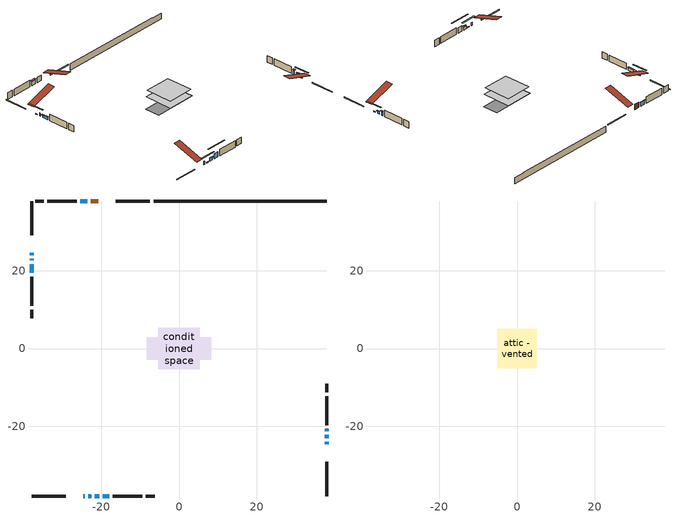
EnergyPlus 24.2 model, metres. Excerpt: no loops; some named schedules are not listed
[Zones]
conditioned space
 floor adiabatic (AdiabaticFloorConstruction): -5.31,-5.31 -5.31,5.31 5.31,5.31 5.31,-5.31 z0.46
 floor foundation (Slab1 construction): -8.26,-2.87 -8.26,2.87 8.26,2.87 8.26,-2.87 z-1.92
 wall outside (RimJoist1 construction): -7.48,37.95 -16.27,37.95 / -37.95,-37.95 -29.16,-37.95 / -37.95,37.95 -37.95,29.16 / 37.95,-37.95 37.95,-29.16 z0.46:0.76
 wall outside (AdiabaticWallConstruction 1): -20.75,37.95 -22.71,37.95 z0.46:2.49
 wall outside (AdiabaticWallConstruction): -24.68,-37.95 -24.28,-37.95 / -37.95,23.04 -37.95,22.64 z0.46:1.68; -23.36,-37.95 -22.64,-37.95 / 37.95,-24.68 37.95,-23.96 / -37.95,24.68 -37.95,23.96 z0.46:0.79; -23.64,37.95 -25.39,37.95 z0.46:2.01; -21.71,-37.95 -20.57,-37.95 z0.46:1.6; 37.95,-23.04 37.95,-22.2 z0.46:1.43; 37.95,-21.27 37.95,-20.71 z0.46:2.04; -37.95,21.71 -37.95,19.43 z0.46:1.4; -19.64,-37.95 -17.91,-37.95 z0.46:2.49
 wall outside (Wall1 construction): -26.32,37.95 -33.88,37.95 / -16.98,-37.95 -9.42,-37.95 / -37.95,18.5 -37.95,10.94 / 37.95,-19.78 37.95,-12.22 z0.46:2.9
 wall outside (Wall2 construction): -34.81,37.95 -37.02,37.95 / -8.5,-37.95 -6.28,-37.95 / -37.95,10.01 -37.95,7.8 / 37.95,-11.29 37.95,-9.08 z0.46:2.9
 wall foundation (FoundationWall1 construction): -6.55,37.95,-1.92 -6.55,37.95,0.46 33.5,37.95,0.46 33.5,37.95,0.3 37.95,37.95,0.3 37.95,37.95,-1.92
 window (WindowConstruction 6): -24.68,-37.95 -24.28,-37.95 z0.46:1.68
 window (WindowConstruction 8): -23.35,-37.95 -22.64,-37.95 z0.46:0.79
 window (WindowConstruction 9): 37.95,-24.68 37.95,-23.97 z0.46:0.79
 window (WindowConstruction 10): -37.95,24.68 -37.95,23.97 z0.46:0.79
 window (WindowConstruction 7): -37.95,23.04 -37.95,22.64 z0.46:1.68
 window (WindowConstruction): -23.64,37.95 -25.39,37.95 z0.46:2.01
 window (WindowConstruction 1): -21.71,-37.95 -20.57,-37.95 z0.46:1.6
 window (WindowConstruction 2): 37.95,-23.04 37.95,-22.2 z0.46:1.43
 window (WindowConstruction 3): 37.95,-21.27 37.95,-20.71 z0.46:2.04
 window (WindowConstruction 4): -37.95,21.71 -37.95,19.43 z0.46:1.4
 window (WindowConstruction 5): -19.64,-37.95 -17.91,-37.95 z0.46:2.49
 door (Door): -20.75,37.95 -22.71,37.95 z0.46:2.49
 ceiling adiabatic (AdiabaticFloorConstruction): 5.31,-5.31 5.31,5.31 -5.31,5.31 -5.31,-5.31 z0.46
attic - vented
 floor to conditioned space (Floor1 construction Reversed): -5.11,-5.11 -5.11,5.11 5.11,5.11 5.11,-5.11 z2.9
 roof outside (Roof1 construction): -19.82,37.95,2.9 -19.82,27.99,6.22 -17.2,27.99,6.22 -17.2,37.95,2.9; -25.61,-37.95,2.9 -25.61,-27.99,6.22 -28.23,-27.99,6.22 -28.23,-37.95,2.9; -37.95,25.61,2.9 -27.99,25.61,6.22 -27.99,28.23,6.22 -37.95,28.23,2.9; 37.95,-25.61,2.9 27.99,-25.61,6.22 27.99,-28.23,6.22 37.95,-28.23,2.9
shading: -20,-37.95 -25.99,-37.95 -25.99,-38.36 -20,-38.36 z3.43; 37.95,-21.33 37.95,-27.32 38.36,-27.32 38.36,-21.33 z3.43; -37.95,21.33 -37.95,27.32 -38.36,27.32 -38.36,21.33 z3.43; -25.59,37.95 -23.44,37.95 -23.44,38.36 -25.59,38.36 z2.21; -20.37,-37.95 -21.91,-37.95 -21.91,-38.36 -20.37,-38.36 z1.8; 37.95,-22 37.95,-23.24 38.36,-23.24 38.36,-22 z1.63; 37.95,-20.51 37.95,-21.47 38.36,-21.47 38.36,-20.51 z2.24; -37.95,19.23 -37.95,21.91 -38.36,21.91 -38.36,19.23 z1.6; -14.86,-37.95 -22.69,-37.95 -22.69,-38.25 -14.86,-38.25 z5.54
[Building]
Building 1: Terrain=Suburbs
[Site:Location]
London AP_ON: Latitude {deg}=43.03; Longitude {deg}=-81.15; Time Zone {hr}=-5; Elevation {m}=278; Keep Site Location Information=Yes
[Site:GroundTemperature:Shallow]
3.98693, 1.93205, 1.76749, 2.74264, 6.6573, 10.5537, 13.9317, 16.0716, 16.2534, 14.513, 11.2211, 7.44421
[Site:WaterMainsTemperature]
Calculation Method=Schedule; Temperature Schedule=mains temperature schedule
[Material] Roughness=Rough; Thermal Absorptance=0.9
Name | Thickness {m} | Conductivity {W/m-K} | Density {kg/m3} | Specific Heat {J/kg-K} | Solar Absorptance | Visible Absorptance
asphalt or fiberglass shingles | 0.00635 | 0.162714 | 1121.4 | 1465.45 | 0.4 | 0.4
ceiling loosefill ins | 0.169333 | 0.0480833 | 16.02 | 1046.75 | 0.7 | 0.7
ceiling stud and cavity | 0.1397 | 0.100047 | 65.682 | 1177.47 | 0.7 | 0.7
concrete 4.0 in. | 0.1016 | 1.803125 | 2242.8 | 837.4 | 0.7 | 0.7
concrete 8.0 in. | 0.2032 | 1.803125 | 2242.8 | 837.4 | 0.7 | 0.7
door material | 0.04445 | 0.053851 | 512.64 | 1214.23 | 0.7 | 0.7
exterior vertical ins | 0.0460229 | 0.029427 | 32.04 | 1214.23 | 0.7 | 0.7
floor covering | 0.0127 | 0.0433444 | 54.468 | 1339.84 | 0.6 | 0.6
floor rigid ins; wall rigid ins | 0.512978 | 0.029427 | 32.04 | 1214.23 | 0.7 | 0.7
floor stud and cavity | 0.1397 | 1.75129 | 37.0049 | 1207.88 | 0.7 | 0.7
furniture material conditioned space 1 | 0.1524 | 0.115458 | 640.8 | 1214.23 | 0.6 | 0.6
gypsum board | 0.0127 | 0.160291 | 801 | 837.4 | 0.6 | 0.6
gypsum board 1 | 0.0127 | 0.160291 | 801 | 837.4 | 0.7 | 0.7
osb sheathing 0.5 in. | 0.0127 | 0.115458 | 512.64 | 1214.23 | 0.7 | 0.7
osb sheathing 0.75 in. | 0.01905 | 0.115458 | 512.64 | 1214.23 | 0.7 | 0.7
osb sheathing 2.0 in. | 0.0508 | 0.115458 | 512.64 | 1214.23 | 0.7 | 0.7
rim joist rigid ins | 0.051816 | 0.029427 | 32.04 | 1214.23 | 0.7 | 0.7
rim joist stud and cavity | 0.0508 | 0.275866 | 125.044 | 1163.47 | 0.6 | 0.6
wall stud and cavity | 0.1397 | 0.0820459 | 139.0536 | 1170.24 | 0.7 | 0.7
wall stud and cavity 1 | 0.1397 | 0.112537 | 139.0536 | 1170.24 | 0.7 | 0.7
wall stud and cavity 2 | 0.0889 | 0.380278 | 52.3479 | 1209.89 | 0.7 | 0.7
wall stud and cavity 3 | 0.0889 | 0.391764 | 83.0341 | 1211.67 | 0.7 | 0.7
wood siding | 0.0254 | 0.102417 | 544.68 | 1172.36 | 0.4 | 0.4
wood siding 1; wood siding 2; wood siding 3 | 0.0254 | 0.102417 | 544.68 | 1172.36 | 0.7 | 0.7
[WindowMaterial:SimpleGlazingSystem]
Name | U-Factor {W/m2-K} | Solar Heat Gain Coefficient
WindowMaterial | 2.907136 | 0.64
WindowMaterial 1 | 2.99401 | 0.55
WindowMaterial 2 | 3.02183 | 0.51
WindowMaterial 3 | 2.99003 | 0.53
WindowMaterial 4 | 3.000823 | 0.54
WindowMaterial 5 | 2.97868 | 0.59
WindowMaterial 6 | 2.98833 | 0.6
WindowMaterial 7 | 3.06839 | 0.33
[Construction]
AdiabaticFloorConstruction: floor stud and cavity, floor rigid ins, osb sheathing 0.75 in., floor covering
AdiabaticWallConstruction: wood siding 2, wall rigid ins, wall stud and cavity 2, gypsum board
AdiabaticWallConstruction 1: wood siding 3, wall rigid ins, wall stud and cavity 2, gypsum board
Door: door material
Floor1 construction Reversed: gypsum board, ceiling stud and cavity, ceiling loosefill ins
FoundationWall1 construction: concrete 8.0 in., gypsum board 1
furniture construction conditioned space 1: furniture material conditioned space 1
PartitionWallConstruction: gypsum board, wall stud and cavity 3, gypsum board
RimJoist1 construction: wood siding 1, rim joist rigid ins, osb sheathing 2.0 in., rim joist stud and cavity
Roof1 construction: asphalt or fiberglass shingles
Slab1 construction: concrete 4.0 in.
Wall1 construction: wood siding, osb sheathing 0.5 in., wall stud and cavity, gypsum board
Wall2 construction: wood siding, osb sheathing 0.5 in., wall stud and cavity 1, gypsum board
WindowConstruction: WindowMaterial
WindowConstruction 1: WindowMaterial 1
WindowConstruction 10; WindowConstruction 8; WindowConstruction 9: WindowMaterial 7
WindowConstruction 2: WindowMaterial 2
WindowConstruction 3: WindowMaterial 3
WindowConstruction 4: WindowMaterial 4
WindowConstruction 5: WindowMaterial 5
WindowConstruction 6; WindowConstruction 7: WindowMaterial 6
[Zone] Multiplier=1; Part of Total Floor Area=Yes
Name | Volume {m3}
attic - vented | 56.3181
conditioned space | 503
[Space]
Name | Zone | Volume {m3}
attic - vented 1 | attic - vented | 56.3181
conditioned space 1 | conditioned space | 503
[ZoneInfiltration:EffectiveLeakageArea]
infil attic - vented 1: Zone or Space=attic - vented 1; Schedule=Always On Discrete; Effective Air Leakage Area {cm2}=4560.87; Stack Coefficient=0.000230814; Wind Coefficient=1.02648e-05
[ZoneMixing]
whole house fan mix: Zone or Space=attic - vented; Schedule=Always On Continuous; Design Flow Rate Calculation Method=Flow/Zone; Design Flow Rate {m3/s}=0; Source Zone or Space=conditioned space
[SurfaceProperty:ExposedFoundationPerimeter]
Slab1: Exposed Perimeter Calculation Method=TotalExposedPerimeter; Total Exposed Perimeter {m}=44.5
[InternalMass] Zone or ZoneList=conditioned space; Space or SpaceList=conditioned space 1
Name | Construction | Surface Area {m2}
furniture mass conditioned space 1 | furniture construction conditioned space 1 | 83.0401
partition wall mass | PartitionWallConstruction | 207.6
[Lights]
interior lighting: Zone or ZoneList or Space or SpaceList=conditioned space 1; Schedule=interior lighting schedule; Design Level Calculation Method=LightingLevel; Lighting Level {W}=343.2; Return Air Fraction=0; Fraction Radiant=0.6; Fraction Visible=0.2; Fraction Replaceable=1
[People]
occupants: Zone or ZoneList or Space or SpaceList=conditioned space 1; Number of People Schedule=occupants schedule; Number of People Calculation Method=People; Number of People=3; Fraction Radiant=0.314171; Sensible Heat Fraction=0.56303; Activity Level Schedule=occupants activity schedule; Carbon Dioxide Generation Rate {m3/s-W}=0; Enable ASHRAE 55 Comfort Warnings=No; Mean Radiant Temperature Calculation Type=EnclosureAveraged
[ElectricEquipment] Zone or ZoneList or Space or SpaceList=conditioned space 1; Design Level Calculation Method=EquipmentLevel
Name | Schedule | Design Level {W} | Fraction Latent | Fraction Radiant | Fraction Lost
clothes dryer | clothes dryer schedule | 140.772 | 0.015 | 0.081 | 0.85
clothes washer | clothes washer schedule | 32.1985 | 0.03 | 0.162 | 0.7
cooking range | cooking range schedule | 215.147 | 0.08 | 0.432 | 0.2
dishwasher | dishwasher schedule | 66.8632 | 0.3 | 0.18 | 0.4
fridge | fridge schedule | 72.9452 | 0 | 0.6 | 0
mech vent house fan | mech vent house fan schedule | 6.275 | 0 | 0 | 1
mech vent house fan cfis | mech vent house fan cfis schedule | 0 | 0 | 0 | 0
misc plug loads | misc plug loads schedule | 494.7 | 0.045 | 0.513 | 0.1
whole house fan | Always On Discrete | 0 | 0 | 0 | 1
[OtherEquipment] Zone or ZoneList or Space or SpaceList=conditioned space 1; Design Level Calculation Method=EquipmentLevel
Name | Fuel Type | Schedule | Design Level {W} | Fraction Latent | Fraction Radiant | Fraction Lost
clothes dryer 1 | Electricity | clothes dryer schedule | 0 | 0.015 | 0.081 | 0.85
cooking range 1 | Electricity | cooking range schedule | 0 | 0.08 | 0.432 | 0.2
general water use latent | None | general water use schedule | 62.594 | 1 | 0 | 0
general water use sensible | None | general water use schedule | -61.6891 | 0 | 0.6 | 0
mech vent house fan latent load | None | Always On Discrete | 0 | 1 | 0 | 0
mech vent house fan sensible load | None | Always On Discrete | 0 | 0 | 0 | 0
water heater energy adjustment1 | NaturalGas | Always On Discrete | 0.01 | 0 | 0 | 1
[ZoneInfiltration:DesignFlowRate] Zone or ZoneList or Space or SpaceList=conditioned space 1; Schedule=Always On Discrete; Design Flow Rate Calculation Method=Flow/Zone; Design Flow Rate {m3/s}=0
infil flow; natural vent flow; whole house fan flow
[AvailabilityManager:Scheduled]
central ac and furnace airloop Availability Manager: Schedule=Always On Discrete
[Foundation:Kiva]
Foundation Kiva 1: Initial Indoor Air Temperature {C}=18; Wall Height Above Grade {m}=0.460004; Wall Depth Below Slab {m}=0.2032; Custom Block Material Name 1=exterior vertical ins; Custom Block Depth 1 {m}=2.38; Custom Block X Position 1 {m}=0.2159; Custom Block Z Position 1 {m}=0
[Foundation:Kiva:Settings]
Soil Conductivity {W/m-K}=0.849921; Soil Density {kg/m3}=1842.3; Soil Specific Heat {J/kg-K}=418.7; Ground Solar Absorptivity=0.9; Ground Thermal Absorptivity=0.9; Ground Surface Roughness {m}=0.03; Far-Field Width {m}=40; Deep-Ground Boundary Condition=ZeroFlux; Deep-Ground Depth {m}=40; Minimum Cell Dimension {m}=0.2; Maximum Cell Growth Coefficient=3; Simulation Timestep=Timestep
[Exterior:Lights]
exterior lighting: Schedule=exterior lighting schedule; Design Level {W}=75.6
[EnergyManagementSystem:GlobalVariable]
central_ac_and_furnace_airloop_Fan_RTF
infil_program_Qfan
infil_program_Qinf
natural_vent_program_Qnv
natural_vent_program_Qwhf
[EnergyManagementSystem:Sensor]
Name | Output:Variable or Output:Meter Index Key | Output:Variable or Output:Meter
airflow_gain | infil flow | Infiltration Sensible Heat Gain Energy
airflow_gain_1 | natural vent flow | Infiltration Sensible Heat Gain Energy
airflow_gain_2 | whole house fan flow | Infiltration Sensible Heat Gain Energy
airflow_loss | infil flow | Infiltration Sensible Heat Loss Energy
airflow_loss_1 | natural vent flow | Infiltration Sensible Heat Loss Energy
airflow_loss_2 | whole house fan flow | Infiltration Sensible Heat Loss Energy
clg_load_cond |  | Cooling:EnergyTransfer:Zone:CONDITIONED SPACE
clg_sp_s; clg_sp_s_1 | cooling setpoint | Schedule Value
clothes_dryer_exhaust_0_sch_s | clothes dryer exhaust 0 schedule | Schedule Value
cool_season | cooling season schedule | Schedule Value
htg_load_cond |  | Heating:EnergyTransfer:Zone:CONDITIONED SPACE
htg_sp_s; htg_sp_s_1 | heating setpoint | Schedule Value
ig_ee_conv | clothes dryer | Electric Equipment Convective Heating Energy
ig_ee_conv_2 | cooking range | Electric Equipment Convective Heating Energy
ig_ee_conv_4 | fridge | Electric Equipment Convective Heating Energy
ig_ee_conv_5 | misc plug loads | Electric Equipment Convective Heating Energy
ig_ee_conv_6 | whole house fan | Electric Equipment Convective Heating Energy
ig_ee_rad | clothes dryer | Electric Equipment Radiant Heating Energy
ig_ee_rad_2 | cooking range | Electric Equipment Radiant Heating Energy
ig_ee_rad_4 | fridge | Electric Equipment Radiant Heating Energy
ig_ee_rad_5 | misc plug loads | Electric Equipment Radiant Heating Energy
ig_ee_rad_6 | whole house fan | Electric Equipment Radiant Heating Energy
ig_lgt_conv | interior lighting | Lights Convective Heating Energy
ig_lgt_rad | interior lighting | Lights Radiant Heating Energy
ig_lgt_vis | interior lighting | Lights Visible Radiation Heating Energy
ig_oe_conv | clothes dryer 1 | Other Equipment Convective Heating Energy
ig_oe_conv_1 | cooking range 1 | Other Equipment Convective Heating Energy
ig_oe_conv_2 | general water use latent | Other Equipment Convective Heating Energy
ig_oe_conv_3 | general water use sensible | Other Equipment Convective Heating Energy
ig_oe_conv_4 | water heater energy adjustment1 | Other Equipment Convective Heating Energy
ig_oe_rad | clothes dryer 1 | Other Equipment Radiant Heating Energy
ig_oe_rad_1 | cooking range 1 | Other Equipment Radiant Heating Energy
ig_oe_rad_2 | general water use latent | Other Equipment Radiant Heating Energy
ig_oe_rad_3 | general water use sensible | Other Equipment Radiant Heating Energy
ig_oe_rad_4 | water heater energy adjustment1 | Other Equipment Radiant Heating Energy
ig_ppl_conv | occupants | People Convective Heating Energy
ig_ppl_rad | occupants | People Radiant Heating Energy
im_conv | furniture mass conditioned space 1 | Surface Inside Face Convection Heat Gain Energy
im_conv_1 | partition wall mass | Surface Inside Face Convection Heat Gain Energy
im_ig | furniture mass conditioned space 1 | Surface Inside Face Internal Gains Radiation Heat Gain Energy
im_ig_1 | partition wall mass | Surface Inside Face Internal Gains Radiation Heat Gain Energy
im_lgt | furniture mass conditioned space 1 | Surface Inside Face Lights Radiation Heat Gain Energy
im_lgt_1 | partition wall mass | Surface Inside Face Lights Radiation Heat Gain Energy
im_sol | furniture mass conditioned space 1 | Surface Inside Face Solar Radiation Heat Gain Energy
im_sol_1 | partition wall mass | Surface Inside Face Solar Radiation Heat Gain Energy
im_surf | furniture mass conditioned space 1 | Surface Inside Face Net Surface Thermal Radiation Heat Gain Energy
im_surf_1 | partition wall mass | Surface Inside Face Net Surface Thermal Radiation Heat Gain Energy
mv_conv | mech vent house fan | Electric Equipment Convective Heating Energy
mv_conv_1 | mech vent house fan cfis | Electric Equipment Convective Heating Energy
mv_conv_2 | mech vent house fan latent load | Other Equipment Convective Heating Energy
mv_conv_3 | mech vent house fan sensible load | Other Equipment Convective Heating Energy
mv_rad | mech vent house fan | Electric Equipment Radiant Heating Energy
mv_rad_1 | mech vent house fan cfis | Electric Equipment Radiant Heating Energy
mv_rad_2 | mech vent house fan latent load | Other Equipment Radiant Heating Energy
mv_rad_3 | mech vent house fan sensible load | Other Equipment Radiant Heating Energy
natural_vent_s | natural vent schedule | Schedule Value
out_pb_s |  | Site Outdoor Air Barometric Pressure
out_wt_s |  | Site Outdoor Air Humidity Ratio
site_vw_s |  | Site Wind Speed
ss_back_out | Window1 | Surface Window Shortwave from Zone Back Out Window Heat Transfer Rate
ss_back_out_1 | Window10 | Surface Window Shortwave from Zone Back Out Window Heat Transfer Rate
ss_back_out_10 | Window9 | Surface Window Shortwave from Zone Back Out Window Heat Transfer Rate
ss_back_out_2 | Window11 | Surface Window Shortwave from Zone Back Out Window Heat Transfer Rate
ss_back_out_3 | Window12 | Surface Window Shortwave from Zone Back Out Window Heat Transfer Rate
ss_back_out_4 | Window2 | Surface Window Shortwave from Zone Back Out Window Heat Transfer Rate
ss_back_out_5 | Window3 | Surface Window Shortwave from Zone Back Out Window Heat Transfer Rate
ss_back_out_6 | Window4 | Surface Window Shortwave from Zone Back Out Window Heat Transfer Rate
ss_back_out_7 | Window5 | Surface Window Shortwave from Zone Back Out Window Heat Transfer Rate
ss_back_out_8 | Window6 | Surface Window Shortwave from Zone Back Out Window Heat Transfer Rate
ss_back_out_9 | Window7 | Surface Window Shortwave from Zone Back Out Window Heat Transfer Rate
ss_conv | Door1 | Surface Inside Face Convection Heat Gain Energy
ss_conv_1 | Window1 | Surface Inside Face Convection Heat Gain Energy
ss_conv_10 | Window7 | Surface Inside Face Convection Heat Gain Energy
ss_conv_11 | Window9 | Surface Inside Face Convection Heat Gain Energy
ss_conv_2 | Window10 | Surface Inside Face Convection Heat Gain Energy
ss_conv_3 | Window11 | Surface Inside Face Convection Heat Gain Energy
ss_conv_4 | Window12 | Surface Inside Face Convection Heat Gain Energy
ss_conv_5 | Window2 | Surface Inside Face Convection Heat Gain Energy
ss_conv_6 | Window3 | Surface Inside Face Convection Heat Gain Energy
ss_conv_7 | Window4 | Surface Inside Face Convection Heat Gain Energy
ss_conv_8 | Window5 | Surface Inside Face Convection Heat Gain Energy
ss_conv_9 | Window6 | Surface Inside Face Convection Heat Gain Energy
ss_ig | Door1 | Surface Inside Face Internal Gains Radiation Heat Gain Energy
ss_ig_1 | Window1 | Surface Inside Face Internal Gains Radiation Heat Gain Energy
ss_ig_10 | Window7 | Surface Inside Face Internal Gains Radiation Heat Gain Energy
ss_ig_11 | Window9 | Surface Inside Face Internal Gains Radiation Heat Gain Energy
ss_ig_2 | Window10 | Surface Inside Face Internal Gains Radiation Heat Gain Energy
ss_ig_3 | Window11 | Surface Inside Face Internal Gains Radiation Heat Gain Energy
ss_ig_4 | Window12 | Surface Inside Face Internal Gains Radiation Heat Gain Energy
ss_ig_5 | Window2 | Surface Inside Face Internal Gains Radiation Heat Gain Energy
ss_ig_6 | Window3 | Surface Inside Face Internal Gains Radiation Heat Gain Energy
ss_ig_7 | Window4 | Surface Inside Face Internal Gains Radiation Heat Gain Energy
ss_ig_8 | Window5 | Surface Inside Face Internal Gains Radiation Heat Gain Energy
ss_ig_9 | Window6 | Surface Inside Face Internal Gains Radiation Heat Gain Energy
ss_lgt | Door1 | Surface Inside Face Lights Radiation Heat Gain Energy
ss_sol | Door1 | Surface Inside Face Solar Radiation Heat Gain Energy
ss_surf | Door1 | Surface Inside Face Net Surface Thermal Radiation Heat Gain Energy
ss_surf_1 | Window1 | Surface Inside Face Net Surface Thermal Radiation Heat Gain Energy
ss_surf_10 | Window7 | Surface Inside Face Net Surface Thermal Radiation Heat Gain Energy
ss_surf_11 | Window9 | Surface Inside Face Net Surface Thermal Radiation Heat Gain Energy
ss_surf_2 | Window10 | Surface Inside Face Net Surface Thermal Radiation Heat Gain Energy
ss_surf_3 | Window11 | Surface Inside Face Net Surface Thermal Radiation Heat Gain Energy
ss_surf_4 | Window12 | Surface Inside Face Net Surface Thermal Radiation Heat Gain Energy
ss_surf_5 | Window2 | Surface Inside Face Net Surface Thermal Radiation Heat Gain Energy
ss_surf_6 | Window3 | Surface Inside Face Net Surface Thermal Radiation Heat Gain Energy
ss_surf_7 | Window4 | Surface Inside Face Net Surface Thermal Radiation Heat Gain Energy
ss_surf_8 | Window5 | Surface Inside Face Net Surface Thermal Radiation Heat Gain Energy
ss_surf_9 | Window6 | Surface Inside Face Net Surface Thermal Radiation Heat Gain Energy
ss_trans_in | Window1 | Surface Window Transmitted Solar Radiation Rate
ss_trans_in_1 | Window10 | Surface Window Transmitted Solar Radiation Rate
ss_trans_in_10 | Window9 | Surface Window Transmitted Solar Radiation Rate
ss_trans_in_2 | Window11 | Surface Window Transmitted Solar Radiation Rate
ss_trans_in_3 | Window12 | Surface Window Transmitted Solar Radiation Rate
ss_trans_in_4 | Window2 | Surface Window Transmitted Solar Radiation Rate
ss_trans_in_5 | Window3 | Surface Window Transmitted Solar Radiation Rate
ss_trans_in_6 | Window4 | Surface Window Transmitted Solar Radiation Rate
ss_trans_in_7 | Window5 | Surface Window Transmitted Solar Radiation Rate
ss_trans_in_8 | Window6 | Surface Window Transmitted Solar Radiation Rate
ss_trans_in_9 | Window7 | Surface Window Transmitted Solar Radiation Rate
ss_trans_out | Window1 | Surface Inside Face Initial Transmitted Diffuse Transmitted Out Window Solar Radiation Rate
ss_trans_out_1 | Window10 | Surface Inside Face Initial Transmitted Diffuse Transmitted Out Window Solar Radiation Rate
ss_trans_out_10 | Window9 | Surface Inside Face Initial Transmitted Diffuse Transmitted Out Window Solar Radiation Rate
ss_trans_out_2 | Window11 | Surface Inside Face Initial Transmitted Diffuse Transmitted Out Window Solar Radiation Rate
ss_trans_out_3 | Window12 | Surface Inside Face Initial Transmitted Diffuse Transmitted Out Window Solar Radiation Rate
ss_trans_out_4 | Window2 | Surface Inside Face Initial Transmitted Diffuse Transmitted Out Window Solar Radiation Rate
ss_trans_out_5 | Window3 | Surface Inside Face Initial Transmitted Diffuse Transmitted Out Window Solar Radiation Rate
ss_trans_out_6 | Window4 | Surface Inside Face Initial Transmitted Diffuse Transmitted Out Window Solar Radiation Rate
ss_trans_out_7 | Window5 | Surface Inside Face Initial Transmitted Diffuse Transmitted Out Window Solar Radiation Rate
ss_trans_out_8 | Window6 | Surface Inside Face Initial Transmitted Diffuse Transmitted Out Window Solar Radiation Rate
ss_trans_out_9 | Window7 | Surface Inside Face Initial Transmitted Diffuse Transmitted Out Window Solar Radiation Rate
s_conv | Floor1 | Surface Inside Face Convection Heat Gain Energy
s_conv_1 | FoundationWall1 | Surface Inside Face Convection Heat Gain Energy
s_conv_10 | Wall1:180 | Surface Inside Face Convection Heat Gain Energy
s_conv_11 | Wall1:270 | Surface Inside Face Convection Heat Gain Energy
s_conv_12 | Wall1:90 | Surface Inside Face Convection Heat Gain Energy
s_conv_13 | Wall2:0 | Surface Inside Face Convection Heat Gain Energy
s_conv_14 | Wall2:180 | Surface Inside Face Convection Heat Gain Energy
s_conv_15 | Wall2:270 | Surface Inside Face Convection Heat Gain Energy
s_conv_16 | Wall2:90 | Surface Inside Face Convection Heat Gain Energy
s_conv_2 | inferred conditioned ceiling | Surface Inside Face Convection Heat Gain Energy
s_conv_3 | inferred conditioned floor | Surface Inside Face Convection Heat Gain Energy
s_conv_4 | RimJoist1:0 | Surface Inside Face Convection Heat Gain Energy
s_conv_5 | RimJoist1:180 | Surface Inside Face Convection Heat Gain Energy
s_conv_6 | RimJoist1:270 | Surface Inside Face Convection Heat Gain Energy
s_conv_7 | RimJoist1:90 | Surface Inside Face Convection Heat Gain Energy
s_conv_8 | Slab1 | Surface Inside Face Convection Heat Gain Energy
s_conv_9 | Wall1:0 | Surface Inside Face Convection Heat Gain Energy
s_ig | Floor1 | Surface Inside Face Internal Gains Radiation Heat Gain Energy
s_ig_1 | FoundationWall1 | Surface Inside Face Internal Gains Radiation Heat Gain Energy
s_ig_10 | Wall1:180 | Surface Inside Face Internal Gains Radiation Heat Gain Energy
s_ig_11 | Wall1:270 | Surface Inside Face Internal Gains Radiation Heat Gain Energy
s_ig_12 | Wall1:90 | Surface Inside Face Internal Gains Radiation Heat Gain Energy
s_ig_13 | Wall2:0 | Surface Inside Face Internal Gains Radiation Heat Gain Energy
s_ig_14 | Wall2:180 | Surface Inside Face Internal Gains Radiation Heat Gain Energy
s_ig_15 | Wall2:270 | Surface Inside Face Internal Gains Radiation Heat Gain Energy
s_ig_16 | Wall2:90 | Surface Inside Face Internal Gains Radiation Heat Gain Energy
s_ig_2 | inferred conditioned ceiling | Surface Inside Face Internal Gains Radiation Heat Gain Energy
s_ig_3 | inferred conditioned floor | Surface Inside Face Internal Gains Radiation Heat Gain Energy
s_ig_4 | RimJoist1:0 | Surface Inside Face Internal Gains Radiation Heat Gain Energy
s_ig_5 | RimJoist1:180 | Surface Inside Face Internal Gains Radiation Heat Gain Energy
s_ig_6 | RimJoist1:270 | Surface Inside Face Internal Gains Radiation Heat Gain Energy
s_ig_7 | RimJoist1:90 | Surface Inside Face Internal Gains Radiation Heat Gain Energy
s_ig_8 | Slab1 | Surface Inside Face Internal Gains Radiation Heat Gain Energy
s_ig_9 | Wall1:0 | Surface Inside Face Internal Gains Radiation Heat Gain Energy
s_lgt | Floor1 | Surface Inside Face Lights Radiation Heat Gain Energy
s_lgt_1 | FoundationWall1 | Surface Inside Face Lights Radiation Heat Gain Energy
